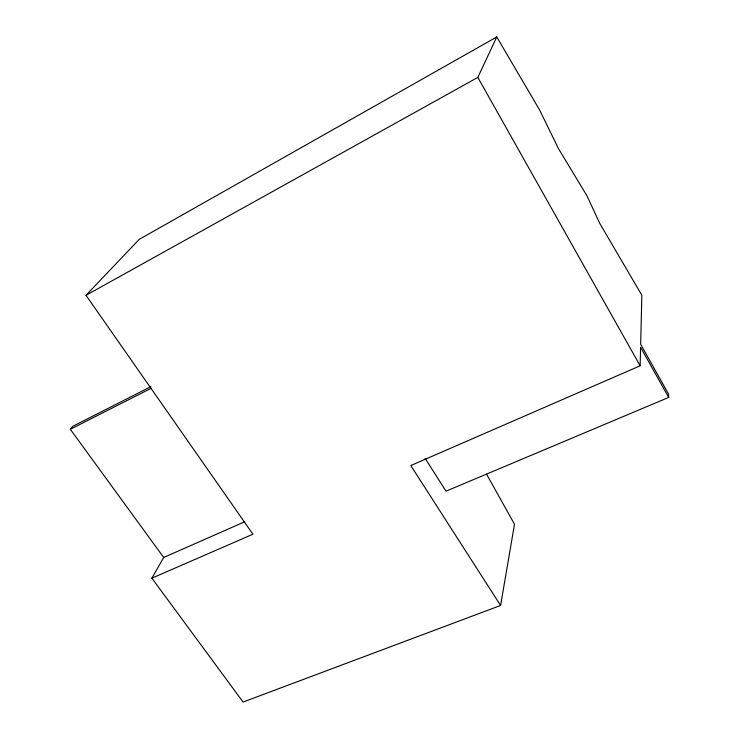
<?xml version="1.0" encoding="UTF-8"?>
<svg xmlns="http://www.w3.org/2000/svg" width="739" height="739" viewBox="0 0 739 739"><rect width="100%" height="100%" fill="white"/><g stroke="black" fill="none" stroke-linecap="round" stroke-linejoin="round"><path stroke-width="1.11" d="M244.831 521.716L163.707 557.474L151.874 578.175L243.085 702.05L500.599 605.472L410.801 465.552L640.14 365.796L640.593 347.256L668.684 397.425L446.014 491.176L425.11 458.328M500.599 605.472L514.501 524.237L486.548 474.161M151.874 578.175L252.923 534.223L86.001 295.304L477.837 77.41L496.765 36.95L539.599 109.982L558.379 148.456L587.006 195.89L599.68 223.224L641.849 295.258L640.667 344.263L668.629 394.247L668.684 397.425M163.707 557.474L70.316 429.294L72.681 426.338L150.922 386.608M86.001 295.304L139.237 239.353L496.765 36.95M70.316 429.294L151.07 388.344M477.837 77.41L640.14 365.796"/></g></svg>
